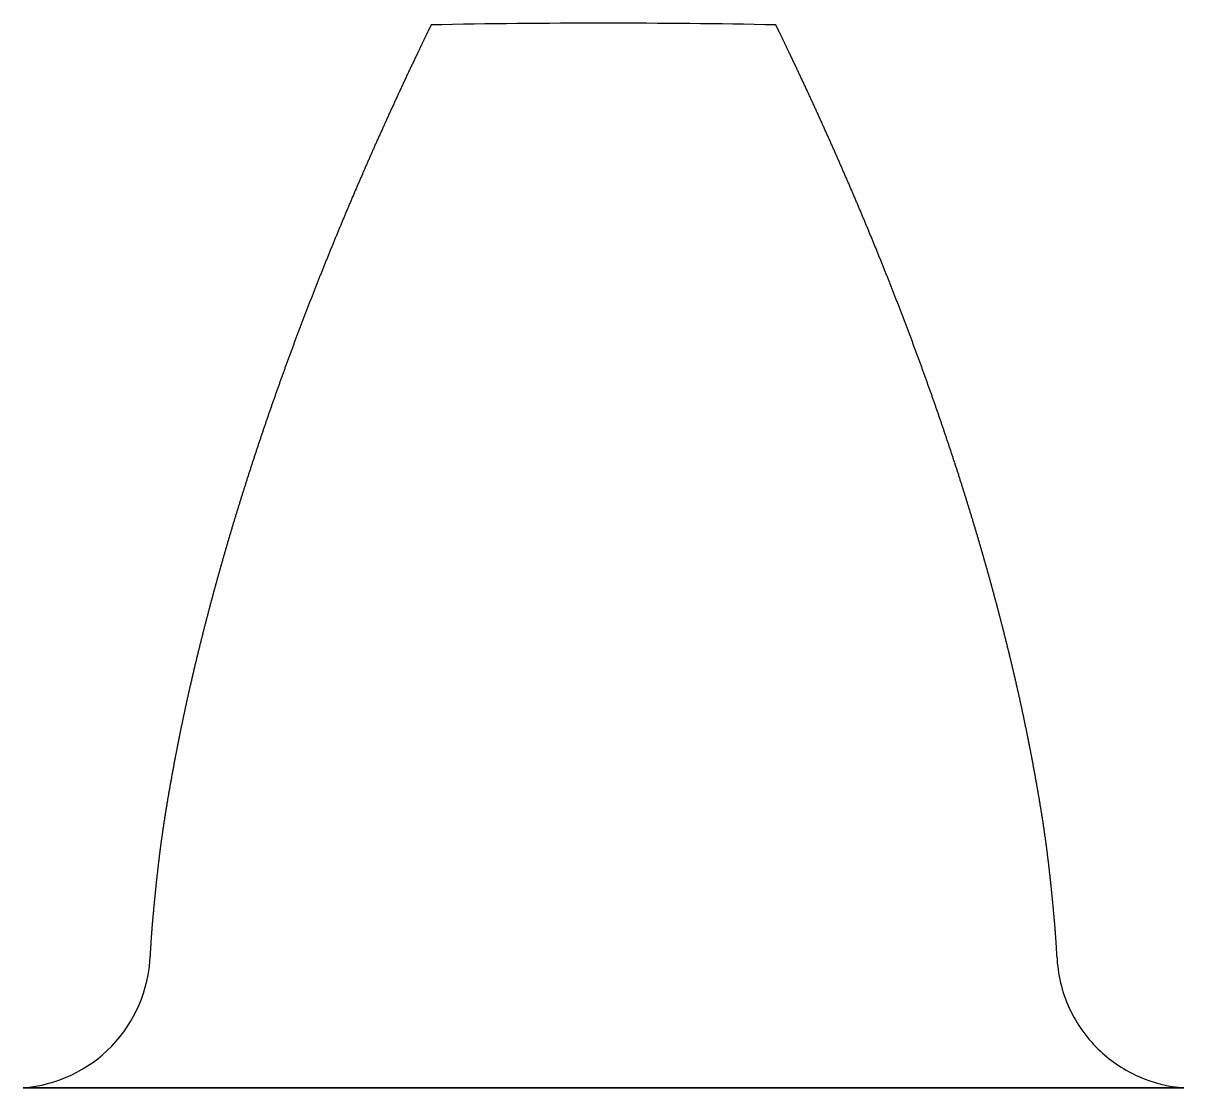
# Model space of a CAD drawing. Header units: millimetres. Extents: x 38.95 to 40.64, y -12.88 to -11.33.
import ezdxf

# ---------------------------------------------------------------- set-up
doc = ezdxf.new("R2010")
doc.units = ezdxf.units.MM
doc.layers.get('0').update_dxf_attribs({"linetype": 'CONTINUOUS'})

msp = doc.modelspace()

# ---------------------------------------------------------------- linework, layer by layer
msp.add_lwpolyline([(38.9489, -12.8828), (40.6381, -12.8828)], close=True)
msp.add_arc((39.7935, -24), 12.6667, 88.86504, 91.13496)
for points, degree, knots in [([(39.5426, -11.3358), (39.5407, -11.3398), (39.5368, -11.3477), (39.5311, -11.3596), (39.5235, -11.3755), (39.514, -11.3954), (39.5047, -11.4152), (39.4954, -11.4351), (39.4863, -11.455), (39.4772, -11.4749), (39.4682, -11.4948), (39.4593, -11.5148), (39.4505, -11.5347), (39.4418, -11.5547), (39.4332, -11.5746), (39.4247, -11.5946), (39.4162, -11.6146), (39.4079, -11.6346), (39.3997, -11.6546), (39.3915, -11.6746), (39.3835, -11.6946), (39.3755, -11.7146), (39.3677, -11.7347), (39.3599, -11.7547), (39.3523, -11.7748), (39.3447, -11.7948), (39.3373, -11.8149), (39.3299, -11.835), (39.3227, -11.8551), (39.3156, -11.8752), (39.3085, -11.8953), (39.3016, -11.9154), (39.2948, -11.9355), (39.2881, -11.9557), (39.2815, -11.9758), (39.275, -11.9959), (39.2686, -12.0161), (39.2623, -12.0362), (39.2561, -12.0564), (39.2501, -12.0766), (39.2442, -12.0967), (39.2384, -12.1169), (39.2327, -12.1371), (39.2271, -12.1573), (39.2217, -12.1775), (39.2164, -12.1976), (39.2112, -12.2178), (39.2061, -12.238), (39.2012, -12.2582), (39.1963, -12.2785), (39.1917, -12.2987), (39.1871, -12.3189), (39.1828, -12.3391), (39.1785, -12.3593), (39.1745, -12.3795), (39.1705, -12.3997), (39.1667, -12.42), (39.1631, -12.4402), (39.1595, -12.4604), (39.1562, -12.4806), (39.153, -12.5008), (39.1501, -12.521), (39.1474, -12.5412), (39.145, -12.5615), (39.1427, -12.5817), (39.1406, -12.6019), (39.1387, -12.6221), (39.1368, -12.6422), (39.1354, -12.6602), (39.1345, -12.6741), (39.1339, -12.6839), (39.1337, -12.6897), (39.1336, -12.6915)], 5, [-1, -1, -1, -1, -1, -1, -0.9857143, -0.9714286, -0.9571429, -0.9428571, -0.9285714, -0.9142857, -0.9, -0.8857143, -0.8714286, -0.8571429, -0.8428571, -0.8285714, -0.8142857, -0.8, -0.7857143, -0.7714286, -0.7571429, -0.7428571, -0.7285714, -0.7142857, -0.7, -0.6857143, -0.6714286, -0.6571429, -0.6428571, -0.6285714, -0.6142857, -0.6, -0.5857143, -0.5714286, -0.5571429, -0.5428571, -0.5285714, -0.5142857, -0.5, -0.4857143, -0.4714286, -0.4571429, -0.4428571, -0.4285714, -0.4142857, -0.4, -0.3857143, -0.3714286, -0.3571429, -0.3428571, -0.3285714, -0.3142857, -0.3, -0.2857143, -0.2714286, -0.2571429, -0.2428571, -0.2285714, -0.2142857, -0.2, -0.1857143, -0.1714286, -0.1571429, -0.1428571, -0.1285714, -0.1142857, -0.1, -0.0857143, -0.0714286, -0.0571429, -0.0428571, -0.0365282, -0.0365282, -0.0365282, -0.0365282, -0.0365282, -0.0365282]), ([(40.4534, -12.6915), (40.4533, -12.6897), (40.4531, -12.6839), (40.4526, -12.6741), (40.4516, -12.6602), (40.4502, -12.6422), (40.4483, -12.6221), (40.4464, -12.6019), (40.4443, -12.5817), (40.442, -12.5615), (40.4396, -12.5412), (40.4369, -12.521), (40.434, -12.5008), (40.4308, -12.4806), (40.4275, -12.4604), (40.4239, -12.4402), (40.4203, -12.42), (40.4165, -12.3997), (40.4125, -12.3795), (40.4085, -12.3593), (40.4042, -12.3391), (40.3999, -12.3189), (40.3953, -12.2987), (40.3907, -12.2785), (40.3859, -12.2582), (40.3809, -12.238), (40.3758, -12.2178), (40.3707, -12.1976), (40.3653, -12.1775), (40.3599, -12.1573), (40.3543, -12.1371), (40.3486, -12.1169), (40.3428, -12.0967), (40.3369, -12.0766), (40.3309, -12.0564), (40.3247, -12.0362), (40.3184, -12.0161), (40.3121, -11.9959), (40.3056, -11.9758), (40.299, -11.9557), (40.2922, -11.9355), (40.2854, -11.9154), (40.2785, -11.8953), (40.2715, -11.8752), (40.2643, -11.8551), (40.2571, -11.835), (40.2497, -11.8149), (40.2423, -11.7948), (40.2347, -11.7748), (40.2271, -11.7547), (40.2193, -11.7347), (40.2115, -11.7146), (40.2035, -11.6946), (40.1955, -11.6746), (40.1874, -11.6546), (40.1791, -11.6346), (40.1708, -11.6146), (40.1624, -11.5946), (40.1538, -11.5746), (40.1452, -11.5547), (40.1365, -11.5347), (40.1277, -11.5148), (40.1188, -11.4948), (40.1098, -11.4749), (40.1008, -11.455), (40.0916, -11.4351), (40.0823, -11.4152), (40.073, -11.3954), (40.0636, -11.3755), (40.0559, -11.3596), (40.0502, -11.3477), (40.0463, -11.3398), (40.0444, -11.3358)], 5, [0.0365282, 0.0365282, 0.0365282, 0.0365282, 0.0365282, 0.0365282, 0.0428571, 0.0571429, 0.0714286, 0.0857143, 0.1, 0.1142857, 0.1285714, 0.1428571, 0.1571429, 0.1714286, 0.1857143, 0.2, 0.2142857, 0.2285714, 0.2428571, 0.2571429, 0.2714286, 0.2857143, 0.3, 0.3142857, 0.3285714, 0.3428571, 0.3571429, 0.3714286, 0.3857143, 0.4, 0.4142857, 0.4285714, 0.4428571, 0.4571429, 0.4714286, 0.4857143, 0.5, 0.5142857, 0.5285714, 0.5428571, 0.5571429, 0.5714286, 0.5857143, 0.6, 0.6142857, 0.6285714, 0.6428571, 0.6571429, 0.6714286, 0.6857143, 0.7, 0.7142857, 0.7285714, 0.7428571, 0.7571429, 0.7714286, 0.7857143, 0.8, 0.8142857, 0.8285714, 0.8428571, 0.8571429, 0.8714286, 0.8857143, 0.9, 0.9142857, 0.9285714, 0.9428571, 0.9571429, 0.9714286, 0.9857143, 1, 1, 1, 1, 1, 1]), ([(40.4534, -12.6915), (40.4545, -12.7175), (40.4606, -12.7431), (40.4823, -12.7904), (40.4977, -12.8118), (40.5332, -12.845), (40.5522, -12.8575), (40.5935, -12.8756), (40.6156, -12.8811), (40.6381, -12.8828)], 3, [0, 0, 0, 0, 0.00781289, 0.00781289, 0.01562578, 0.01562578, 0.02239787, 0.02239787, 0.02916997, 0.02916997, 0.02916997, 0.02916997])]:
    msp.add_open_spline(points, degree=degree, knots=knots)
msp.add_open_spline([(38.9489, -12.8828), (38.9973, -12.8792), (39.0909, -12.8351), (39.1316, -12.74), (39.1336, -12.6915)], degree=3)

doc.saveas('drawing.dxf')
